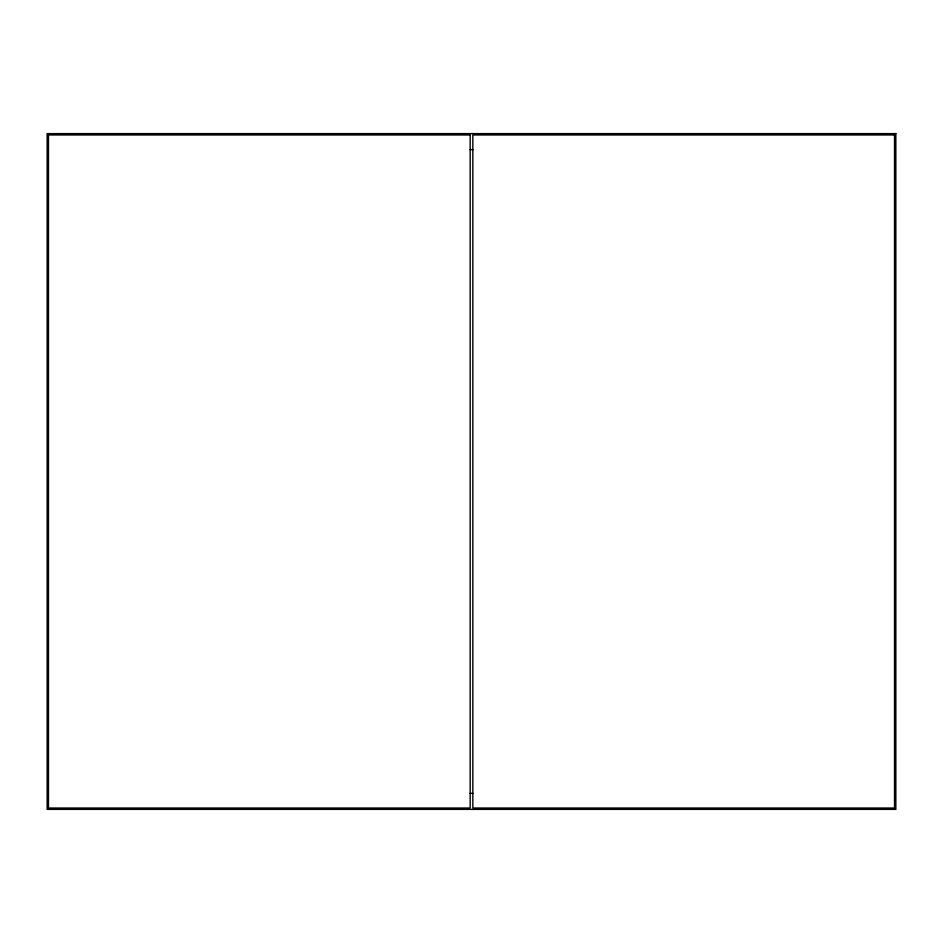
<?xml version="1.0" encoding="UTF-8"?>
<svg xmlns="http://www.w3.org/2000/svg" width="943" height="943" viewBox="0 0 943 943"><rect width="100%" height="100%" fill="white"/><g stroke="black" fill="none" stroke-linecap="round" stroke-linejoin="round"><path stroke-width="1.41" d="M470.027 149.666L472.973 149.666M470.027 793.334L472.973 793.334M895.85 133.623L47.15 133.623L47.15 809.377L895.85 809.377L895.85 133.623M470.168 134.967L48.482 134.967L48.482 808.033L470.168 808.033L470.168 134.967M894.518 134.967L472.832 134.967L472.832 808.033L894.518 808.033L894.518 134.967"/></g></svg>
